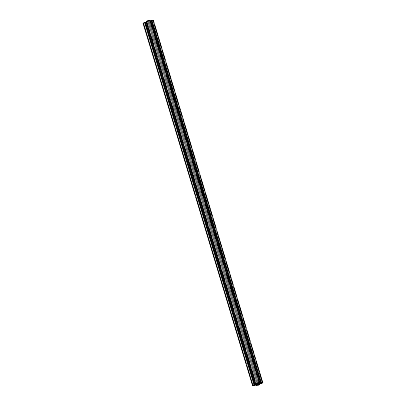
<?xml version="1.0" encoding="UTF-8"?>
<svg xmlns="http://www.w3.org/2000/svg" width="406" height="406" viewBox="0 0 406 406"><rect width="100%" height="100%" fill="white"/><g stroke="black" fill="none" stroke-linecap="round" stroke-linejoin="round"><path stroke-width="0.61" d="M258.784 381.148L259.312 382.98L259.622 382.787M259.612 382.772C258.485 382.376 253.009 384.396 257.348 383.746A1.213 0.264 -16.8 0 1 257.008 384.04L256.384 384.365A1.213 0.264 -16.8 0 1 255.562 384.685L254.004 385.066L254.689 384.66L145.287 22.32L144.912 22.36L143.14 23.325L174.702 127.169M148.672 20.914L149.2 20.736M259.312 382.98L258.175 383.152L258.033 383.553A1.213 0.264 -16.8 0 0 258.378 383.65L258.998 383.619A1.213 0.264 -16.8 0 0 259.825 383.462L261.388 382.939L260.713 382.939L151.311 20.599L153.443 20.325L153.793 22.381M260.693 382.909L262.86 382.675L260.698 383.65M149.946 20.66C151.291 19.427 144.612 21.833 146.825 21.554M254.684 384.629C249.604 386.517 255.303 385.502 255.562 384.847A1.213 0.264 -16.8 0 1 256.389 384.69L257.008 384.66A1.213 0.264 -16.8 0 1 257.353 384.756C252.319 386.629 262.205 385.294 258.977 383.183M260.713 383.68L261.383 383.239L259.825 383.624A1.213 0.264 -16.8 0 0 259.003 383.939L258.378 384.269A1.213 0.264 -16.8 0 0 258.038 384.558L258.186 384.873L259.317 384.401M147.403 21.254L147.931 21.127L147.962 21.442M145.353 22.614L146.175 22.376A1.213 0.264 -16.8 0 0 146.759 22.173M149.992 21.259A1.213 0.264 -16.8 0 0 150.438 21.153L151.671 20.797M144.937 22.893L145.764 22.655M150.438 21.315L151.677 20.965M145.059 22.335L254.476 384.639M151.326 20.63L151.905 20.604M153.245 20.3L262.631 382.609M154.529 24.812L157.822 35.733M158.193 36.946L159.472 41.194M159.842 42.412L161.486 47.872M162.222 50.298L163.136 53.333M163.506 54.546L165.156 60.007M166.252 63.651L167.17 66.685M167.536 67.898L170.835 78.82M171.2 80.038L174.499 90.959M175.23 93.385L178.528 104.312M179.264 106.737L180.178 109.772M180.543 110.985L182.192 116.451M182.928 118.877L183.842 121.912M184.207 123.125L187.871 135.264M188.242 136.477L191.541 147.398M192.271 149.829L195.205 159.538M195.936 161.964L198.869 171.677M199.965 175.316L200.884 178.351M201.249 179.564L204.548 190.49M205.279 192.916L208.577 203.837M208.943 205.055L210.227 209.303M210.592 210.516L212.242 215.977M212.977 218.403L215.906 228.116M217.007 231.755L217.926 234.79M218.291 236.003L219.57 240.25M219.94 241.468L221.59 246.929M221.955 248.142L225.254 259.064M225.985 261.494L229.283 272.416M230.014 274.847L230.933 277.877M231.298 279.095L232.948 284.555M233.678 286.981L236.612 296.695M237.348 299.12L238.626 303.368M238.997 304.581L242.291 315.508M243.027 317.934L245.955 327.642M246.691 330.073L249.989 340.994M250.72 343.42L251.639 346.455M252.004 347.668L253.654 353.134M254.384 355.56L255.303 358.594M256.034 361.02L259.332 371.947M259.698 373.16L262.631 382.868M151.951 20.366L261.337 382.675M153.138 25.654L154.057 28.689M154.787 31.115L155.706 34.15M156.802 37.794L158.086 42.041M158.822 44.467L159.37 46.289M160.466 49.928L162.116 55.394M162.486 56.607L163.4 59.641M164.136 62.067L165.78 67.528M166.15 68.741L167.064 71.776M168.165 75.42L168.713 77.241M169.815 80.88L171.099 85.128M171.829 87.559L172.377 89.376M173.844 94.233L175.128 98.48M175.493 99.693L176.412 102.728M177.508 106.372L178.792 110.62M179.523 113.046L180.076 114.868M181.172 118.506L182.822 123.967M183.187 125.185L184.106 128.22M184.837 130.646L186.121 134.893M186.851 137.319L188.135 141.567M188.871 143.998L189.419 145.815M190.521 149.459L191.799 153.707M192.535 156.132L193.083 157.954M194.55 162.811L195.834 167.059M196.2 168.272L197.113 171.307M198.214 174.945L201.148 184.659M201.878 187.085L203.528 192.545M203.893 193.758L204.812 196.793M205.543 199.224L206.461 202.259M207.557 205.898L208.841 210.146M209.572 212.571L210.125 214.393M211.221 218.037L212.871 223.498M213.236 224.711L214.155 227.746M215.256 231.39L216.535 235.637M216.905 236.85L217.819 239.885M218.92 243.524L221.849 253.232M222.584 255.663L223.133 257.485M224.599 262.337L225.883 266.585M226.249 267.798L227.162 270.832M228.263 274.476L229.547 278.724M230.278 281.15L230.826 282.972M231.927 286.616L233.577 292.076M233.942 293.289L234.861 296.324M235.957 299.963L237.241 304.211M237.606 305.429L238.89 309.676M239.621 312.102L240.174 313.924M241.271 317.563L242.555 321.811M243.285 324.242L243.839 326.059M245.305 330.915L246.584 335.163M246.955 336.376L247.868 339.411M248.969 343.055L250.248 347.303M250.984 349.728L251.898 352.763M252.633 355.189L254.283 360.655M254.648 361.868L255.562 364.903M256.298 367.328L256.846 369.15M258.312 374.002L259.596 378.25M260.327 380.681L261.063 383.107M151.519 20.488L260.906 382.797M150.438 21.153L259.825 383.462M150.144 20.457L259.53 382.863M150.865 23.695L152.148 27.943M154.894 37.047L155.813 40.082M156.178 41.295L157.827 46.756M158.558 49.182L159.477 52.217M160.208 54.648L161.492 58.895M162.593 62.534L163.506 65.569M163.872 66.782L165.156 71.03M166.622 75.886L167.17 77.708M167.906 80.134L168.82 83.169M170.287 88.026L170.835 89.843M171.571 92.274L172.849 96.521M173.22 97.734L174.499 101.982M175.6 105.621L176.519 108.656M176.884 109.874L178.533 115.334M179.63 118.973L180.183 120.795M180.914 123.221L182.198 127.469M183.294 131.113L183.847 132.935M184.578 135.36L185.862 139.608M187.328 144.465L187.876 146.287M188.607 148.713L189.526 151.748M189.891 152.96L191.541 158.421M192.642 162.065L193.555 165.1M193.921 166.313L195.205 170.561M196.306 174.199L197.22 177.234M197.59 178.447L199.234 183.913M200.336 187.552L200.884 189.374M201.62 191.799L202.904 196.047M204 199.691L204.548 201.508M205.649 205.152L206.568 208.187M207.664 211.825L208.582 214.86M209.313 217.291L210.232 220.326M210.597 221.539L212.247 227M213.343 230.638L214.261 233.673M214.627 234.891L215.911 239.139M217.012 242.778L217.926 245.813M218.656 248.239L219.94 252.486M221.042 256.13L221.59 257.952M222.326 260.378L223.605 264.626M226.355 273.73L227.269 276.765M227.639 277.978L229.288 283.439M230.385 287.083L230.933 288.899M231.669 291.33L232.953 295.578M234.049 299.217L234.967 302.252M235.333 303.465L236.617 307.712M238.083 312.569L238.632 314.391M239.362 316.817L240.281 319.852M241.748 324.709L242.296 326.525M243.397 330.169L244.31 333.204M244.676 334.417L245.96 338.665M247.061 342.309L247.975 345.339M248.34 346.557L249.989 352.017M251.091 355.656L251.639 357.478M252.375 359.904L253.654 364.157M254.755 367.795L255.673 370.83M256.404 373.256L257.318 376.291M259.17 383.173L259.541 384.487M258.632 382.401L259.175 384.446M148.85 20.518L258.236 382.828M147.748 20.838L257.135 383.142M256.43 384.051L256.8 385.264M151.956 38.55L152.504 40.367M172.662 107.123L173.21 108.945M189.698 163.567L190.252 165.384M193.363 175.702L193.916 177.523M210.404 232.141L210.953 233.963M146.657 21.604L148.307 27.065M148.672 28.278L149.591 31.313M150.321 33.739L153.62 44.665M154.351 47.091L157.284 56.804M158.015 59.23L161.314 70.152M161.684 71.37L162.598 74.399M163.699 78.043L166.627 87.752M167.363 90.183L169.013 95.643M169.378 96.856L170.292 99.891M171.027 102.317L174.326 113.244M174.692 114.456L178.356 126.596M178.721 127.809L182.02 138.73M182.385 139.943L183.304 142.978M184.4 146.622L187.333 156.33M188.069 158.756L191.363 169.683M191.733 170.896L195.027 181.822M195.398 183.035L199.062 195.169M199.427 196.387L200.341 199.417M201.077 201.848L204.375 212.769M205.106 215.2L208.039 224.909M208.77 227.335L212.069 238.261M212.434 239.474L217.383 255.861M218.118 258.287L219.768 263.748M220.133 264.961L221.047 267.996M221.783 270.426L225.081 281.348M225.812 283.774L229.111 294.7M229.476 295.913L232.775 306.834M233.14 308.052L234.059 311.087M235.155 314.726L238.089 324.435M238.819 326.866L240.469 332.326M240.834 333.539L242.118 337.787M242.483 339L245.782 349.926M246.518 352.352L249.817 363.279M250.182 364.492L251.096 367.526M251.832 369.952L253.481 375.413M253.846 376.626L255.13 380.879M146.459 21.513L255.851 383.919M146.175 22.376L255.562 384.685M144.658 22.457L254.044 384.761M143.369 23.132L252.755 385.436M175.067 128.382L195.408 195.748M195.773 196.961L246.163 363.852M246.528 365.065L252.755 385.7M146.175 22.538A1.213 0.264 -16.8 0 1 146.759 22.406M256.866 384.37L258.526 383.909L256.881 384.34"/></g></svg>
